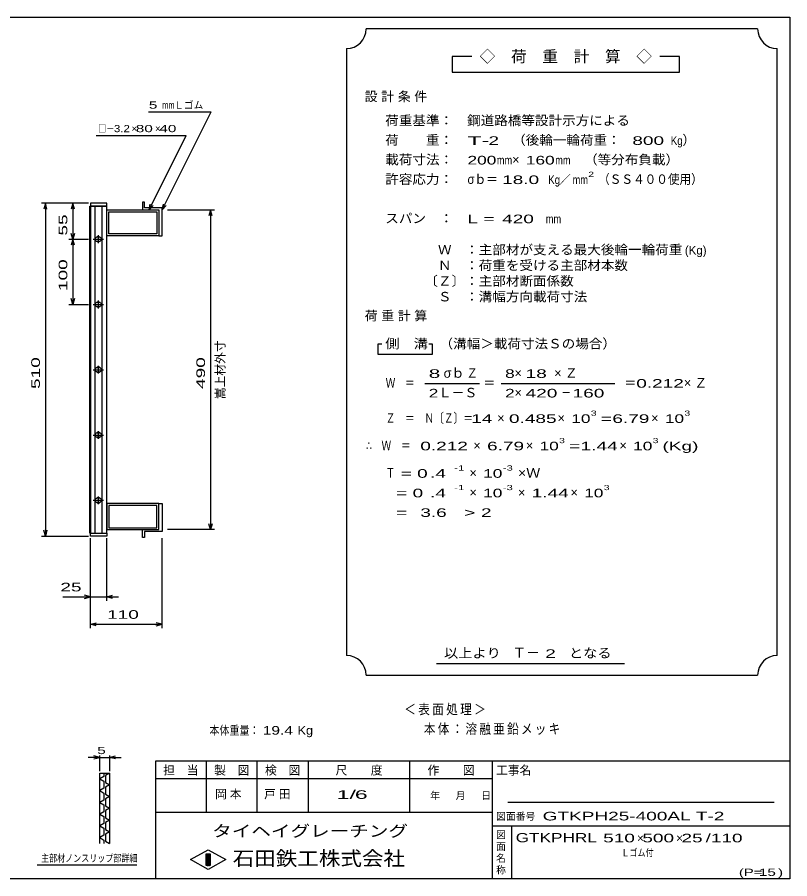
# Model space of a CAD drawing. Units: millimetres, scale not verified. Extents: x -1092 to 1039, y -770 to 632.
# Drawn here: x -145 to 1039, y -688 to 632 of the extents above; entities that cross this region are included whole.
import ezdxf
from ezdxf.enums import TextEntityAlignment as Align

# ---------------------------------------------------------------- set-up
doc = ezdxf.new("R2010")
doc.units = ezdxf.units.MM
doc.header["$LTSCALE"] = 6
for name, color, linetype, lineweight in [('0_2', 150, 'Continuous', 25), ('16', 3, 'Continuous', 25), ('22', 4, 'Continuous', 25), ('24', 2, 'Continuous', 25), ('32', 4, 'Continuous', 25)]:
    doc.layers.add(name, color=color, linetype=linetype, lineweight=lineweight)
doc.styles.add('ベクトル', font='')
doc.styles.get('ベクトル').set_extended_font_data('ベクトル')

msp = doc.modelspace()

# ---------------------------------------------------------------- linework, layer by layer
at = {"layer": '0_2'}
for p, q in [((-1037.4, 632.1), (1038.6, 632.1)), ((1038.6, 632.1), (1038.6, -687.9)), ((1038.6, -507.9), (66.6, -507.9)), ((66.6, -507.9), (66.6, -687.9)), ((144.6, -507.9), (144.6, -585.9)), ((222.6, -585.9), (222.6, -507.9)), ((300.6, -507.9), (300.6, -585.9)), ((456.6, -585.9), (456.6, -507.9)), ((582.6, -507.9), (582.6, -687.9)), ((582.6, -534.9), (66.6, -534.9)), ((1014.6, -570.9), (606.6, -570.9)), ((66.6, -585.9), (582.6, -585.9)), ((582.6, -606.9), (1038.6, -606.9)), ((612.6, -687.9), (612.6, -606.9)), ((120.6, -658.5), (147.6, -643.5)), ((147.6, -643.5), (174.6, -658.5)), ((147.6, -673.5), (120.6, -658.5)), ((144.6, -649.5), (150.6, -649.5)), ((144.6, -667.5), (144.6, -649.5)), ((144.6, -649.5), (145.8, -649.5)), ((145.8, -649.5), (145.8, -667.5)), ((147, -667.5), (147, -649.5)), ((147, -649.5), (148.2, -649.5)), ((174.6, -658.5), (147.6, -673.5)), ((148.2, -649.5), (148.2, -667.5)), ((149.4, -667.5), (149.4, -649.5)), ((149.4, -649.5), (150.6, -649.5)), ((150.6, -649.5), (150.6, -667.5)), ((150.6, -649.5), (150.6, -667.5)), ((150.6, -667.5), (144.6, -667.5)), ((145.8, -667.5), (147, -667.5)), ((148.2, -667.5), (149.4, -667.5)), ((1038.6, -687.9), (-1037.4, -687.9))]:
    msp.add_line(p, q, dxfattribs=at)
at = {"layer": '16'}
for p, q in [((-8, 347), (-33, 347)), ((-33, 347), (-33, 342.5)), ((-8, 342.5), (-8, 347)), ((50, 349), (47, 349)), ((47, 349), (47, 337)), ((50, 340), (50, 349)), ((-33.7, -158.5), (-33.7, 342.5)), ((-33.7, 342.5), (-33, 342.5)), ((-33, 342.5), (-8, 342.5)), ((-33, 342.5), (-33, -158.5)), ((-8, 342.5), (-33, 342.5)), ((-26, 342.5), (-26, -158.5)), ((-15, -158.5), (-15, 342.5)), ((-8, -158.5), (-8, 342.5)), ((-8, 337), (72, 337)), ((-8, 297), (-8, 337)), ((-5, 334), (69, 334)), ((-5, 300), (-5, 334)), ((47, 337), (72, 337)), ((77, 340), (50, 340)), ((69, 334), (69, 300)), ((72, 337), (72, 297)), ((72, 337), (72, 297)), ((77, 297), (77, 340)), ((-29, 292), (-13, 292)), ((-19, 295), (-23, 295)), ((-21, 298), (-21, 286)), ((72, 297), (-8, 297)), ((69, 300), (-5, 300)), ((72, 297), (77, 297)), ((-23, 289), (-19, 289)), ((-21, 198), (-21, 186)), ((-29, 192), (-13, 192)), ((-19, 195), (-23, 195)), ((-23, 189), (-19, 189)), ((-19, 95), (-23, 95)), ((-21, 98), (-21, 86)), ((-29, 92), (-13, 92)), ((-23, 89), (-19, 89)), ((-29, -8), (-13, -8)), ((-19, -5), (-23, -5)), ((-23, -11), (-19, -11)), ((-21, -2), (-21, -14)), ((-19, -105), (-23, -105)), ((-21, -102), (-21, -114)), ((-29, -108), (-13, -108)), ((-23, -111), (-19, -111)), ((72, -113), (-8, -113)), ((-8, -113), (-8, -153)), ((69, -116), (-5, -116)), ((-5, -116), (-5, -150)), ((69, -150), (69, -116)), ((72, -153), (72, -113)), ((72, -113), (77, -113)), ((72, -153), (72, -113)), ((77, -113), (77, -156)), ((-8, -153), (72, -153)), ((-5, -150), (69, -150)), ((47, -165), (47, -153)), ((47, -153), (72, -153)), ((77, -156), (50, -156)), ((50, -156), (50, -165)), ((-33, -158.5), (-33.7, -158.5)), ((-33, -158.5), (-8, -158.5)), ((-33, -163), (-33, -158.5)), ((-33, -158.5), (-8, -158.5)), ((-8, -163), (-33, -163)), ((-8, -158.5), (-8, -163)), ((50, -165), (47, -165))]:
    msp.add_line(p, q, dxfattribs=at)
for centre, radius, start, end in [((-23, 292), 3, 90, 270), ((-21, 292), 4, 46.6, 133.4), ((-19, 292), 3, 270, 90), ((-21, 292), 4, 226.6, 313.4), ((-23, 192), 3, 90, 270), ((-21, 192), 4, 46.6, 133.4), ((-21, 192), 4, 226.6, 313.4), ((-19, 192), 3, 270, 90), ((-23, 92), 3, 90, 270), ((-21, 92), 4, 46.6, 133.4), ((-19, 92), 3, 270, 90), ((-21, 92), 4, 226.6, 313.4), ((-23, -8), 3, 90, 270), ((-21, -8), 4, 46.6, 133.4), ((-21, -8), 4, 226.6, 313.4), ((-19, -8), 3, 270, 90), ((-23, -108), 3, 90, 270), ((-21, -108), 4, 46.6, 133.4), ((-19, -108), 3, 270, 90), ((-21, -108), 4, 226.6, 313.4)]:
    msp.add_arc(centre, radius, start, end, dxfattribs=at)
at = {"layer": '22'}
for p, q in [((56, 487), (152, 487)), ((77, 337), (152, 487)), ((-24, 451), (114, 451)), ((57, 337), (114, 451)), ((-36, 347), (-108, 347)), ((-102, 347), (-104.4, 338)), ((-99.6, 338), (-102, 347)), ((-102, 347), (-102, -163)), ((-36, 347), (-66, 347)), ((-60, 347), (-62.4, 338)), ((-57.6, 338), (-60, 347)), ((-60, 347), (-60, 292)), ((57, 337), (58.8, 345.8)), ((57, 337), (63, 343.6)), ((77, 337), (78.8, 345.8)), ((77, 337), (83, 343.6)), ((85, 337), (157, 337)), ((151, 337), (148.6, 328)), ((153.4, 328), (151, 337)), ((151, 337), (151, -153)), ((-66, 292), (-36, 292)), ((-60, 292), (-62.4, 301)), ((-60, 292), (-62.4, 283)), ((-57.6, 301), (-60, 292)), ((-57.6, 283), (-60, 292)), ((-60, 292), (-60, 192)), ((-60, 192), (-62.4, 201)), ((-57.6, 201), (-60, 192)), ((-66, 192), (-36, 192)), ((151, -153), (148.6, -144)), ((153.4, -144), (151, -153)), ((-102, -163), (-104.4, -154)), ((-99.6, -154), (-102, -163)), ((157, -153), (85, -153)), ((-108, -163), (-36, -163)), ((-33, -262), (-33, -166)), ((-33, -304), (-33, -166)), ((-8, -262), (-8, -166)), ((77, -304), (77, -166)), ((-75, -256), (-33, -256)), ((-33, -256), (-42, -253.6)), ((-42, -258.4), (-33, -256)), ((-33, -256), (-8, -256)), ((-8, -256), (1, -253.6)), ((1, -258.4), (-8, -256)), ((-8, -256), (10, -256)), ((-33, -298), (-24, -295.6)), ((-24, -300.4), (-33, -298)), ((-33, -298), (77, -298)), ((77, -298), (68, -295.6)), ((68, -300.4), (77, -298))]:
    msp.add_line(p, q, dxfattribs=at)
at = {"layer": '24', "color": 4}
for p, q in [((989.4, 614.1), (389.4, 614.1)), ((359.4, 584.1), (359.4, -345.9)), ((1019.4, -345.9), (1019.4, 584.1)), ((551.4, 572.1), (521.4, 572.1)), ((521.4, 572.1), (521.4, 548.1)), ((869.4, 572.1), (839.4, 572.1)), ((869.4, 548.1), (869.4, 572.1)), ((521.4, 548.1), (869.4, 548.1)), ((413.4, 131.1), (407.4, 131.1)), ((407.4, 131.1), (407.4, 116.1)), ((491.4, 131.1), (485.4, 131.1)), ((491.4, 116.1), (491.4, 131.1)), ((407.4, 116.1), (491.4, 116.1)), ((479.4, 71.1), (563.4, 71.1)), ((596.4, 71.1), (770.4, 71.1)), ((497.4, -357.9), (785.4, -357.9)), ((389.4, -375.9), (989.4, -375.9))]:
    msp.add_line(p, q, dxfattribs=at)
for centre, start, end in [((359.4, 614.1), 270, 0), ((1019.4, 614.1), 180, 270), ((359.4, -375.9), 0, 90), ((1019.4, -375.9), 90, 180)]:
    msp.add_arc(centre, 30, start, end, dxfattribs=at)
at = {"layer": '32'}
for p, q in [((-18.6, -501.9), (-27.6, -499.5)), ((-18.6, -522.9), (-18.6, -498.9)), ((-3.6, -498.9), (-3.6, -522.9)), ((-3.6, -501.9), (5.4, -499.5)), ((-18.6, -501.9), (-36.6, -501.9)), ((-27.6, -504.3), (-18.6, -501.9)), ((-18.6, -501.9), (-3.6, -501.9)), ((5.4, -504.3), (-3.6, -501.9)), ((-3.6, -501.9), (14.4, -501.9)), ((-18.6, -525.9), (-3.6, -525.9)), ((-18.6, -633.9), (-18.6, -525.9)), ((-12.6, -525.9), (-12.6, -531.3)), ((-3.6, -525.9), (-9.6, -529.5)), ((-3.6, -525.9), (-3.6, -633.9)), ((-12.6, -531.3), (-18.6, -534.9)), ((-18.6, -534.9), (-12.6, -538.5)), ((-12.6, -538.5), (-12.6, -549.3)), ((-9.6, -529.5), (-9.6, -540.3)), ((-9.6, -540.3), (-3.6, -543.9)), ((-12.6, -549.3), (-18.6, -552.9)), ((-18.6, -552.9), (-12.6, -556.5)), ((-3.6, -543.9), (-9.6, -547.5)), ((-9.6, -547.5), (-9.6, -558.3)), ((-12.6, -567.3), (-18.6, -570.9)), ((-12.6, -556.5), (-12.6, -567.3)), ((-9.6, -558.3), (-3.6, -561.9)), ((-3.6, -561.9), (-9.6, -565.5)), ((-9.6, -565.5), (-9.6, -576.3)), ((-18.6, -570.9), (-12.6, -574.5)), ((-12.6, -574.5), (-12.6, -585.3)), ((-9.6, -576.3), (-3.6, -579.9)), ((-3.6, -579.9), (-9.6, -583.5)), ((-12.6, -585.3), (-18.6, -588.9)), ((-18.6, -588.9), (-12.6, -592.5)), ((-12.6, -592.5), (-12.6, -603.3)), ((-9.6, -583.5), (-9.6, -594.3)), ((-12.6, -603.3), (-18.6, -606.9)), ((-18.6, -606.9), (-12.6, -610.5)), ((-9.6, -594.3), (-3.6, -597.9)), ((-3.6, -597.9), (-9.6, -601.5)), ((-9.6, -601.5), (-9.6, -612.3)), ((-12.6, -610.5), (-12.6, -621.3)), ((-9.6, -612.3), (-3.6, -615.9)), ((-3.6, -615.9), (-9.6, -619.5)), ((-9.6, -619.5), (-9.6, -630.3)), ((-12.6, -621.3), (-18.6, -624.9)), ((-18.6, -624.9), (-12.6, -628.5)), ((-12.6, -628.5), (-12.6, -633.9)), ((-9.6, -630.3), (-3.6, -633.9)), ((38.4, -666.9), (-114.6, -666.9))]:
    msp.add_line(p, q, dxfattribs=at)

# ---------------------------------------------------------------- texts
at = {"layer": '0_2', "style": 'ベクトル'}
for s, height, p in [('担\u3000当', 13.2, (78.6, -521.7)), ('製\u3000図', 13.2, (156.6, -521.7)), ('検\u3000図', 13.2, (234.6, -521.7)), ('尺\u3000\u3000度', 13.2, (342.6, -521.7)), ('作\u3000\u3000図', 13.2, (483.6, -521.7)), ('工事名', 13.2, (588.6, -521.7)), ('年', 11, (487.8, -560.4)), ('月', 11, (526.8, -560.4)), ('日', 11, (565.8, -560.4)), ('図面番号', 11, (588.6, -592.2)), ('図', 11, (588.6, -620.4)), ('面', 11, (588.6, -638.4)), ('名', 11, (588.6, -656.4)), ('称', 11, (588.6, -674.4))]:
    msp.add_text(s, height=height, dxfattribs=at).set_placement(p, align=Align.MIDDLE_LEFT)
at = {"layer": '0_2', "color": 222, "style": 'ベクトル'}
for s, height, width, p in [('タイヘイグレーチング', 17.6, 1.25, (153.6, -614.7)), ('石田鉄工株式会社', 21.99, 1.1, (185.1, -656.7))]:
    msp.add_text(s, height=height, dxfattribs=dict(at, width=width)).set_placement(p, align=Align.MIDDLE_LEFT)
at = {"layer": '22', "color": 2, "style": 'ベクトル'}
for s, height, width, p in [(' 5 ', 11, 1.6, (50, 497.5)), ('mm', 11, 0.75, (77, 497.5)), ('□－', 11, 0.8, (-21, 461.5)), ('3.2', 11, 1.2, (3, 461.5)), (' 80 ', 11, 1.6, (30, 461.5)), (' 40 ', 11, 1.6, (66, 461.5)), (' 25 ', 13.2, 1.65, (-87, -241)), (' 110 ', 13.2, 1.65, (-15.5, -283)), ('本体重量：', 13.2, 0.85, (149.4, -460.5)), (' 19.4', 13.2, 1.35, (224.4, -460.5)), ('Kg', 13.2, 1.1, (284.4, -460.5)), ('1/', 13.2, 2, (344.4, -558.9)), (' 6 ', 13.2, 2, (362.4, -558.9)), ('GTKPH25-400AL T-2            ', 13.2, 1.65, (660, -591.9)), ('GTKPHRL', 14.08, 1.4, (618.6, -624.9)), (' 510 ', 13.2, 1.65, (744.6, -625.5)), (' 500 ', 13.2, 1.65, (804.6, -625.5)), (' 25 ', 13.2, 1.65, (864.6, -625.5)), ('/', 13.2, 1.65, (909.6, -625.5)), (' 110 ', 13.2, 1.65, (909.6, -625.5)), ('Ｌゴム付', 11, 0.8, (780.6, -648)), ('(P=', 11, 1.55, (960.6, -678)), (' 15 ', 11, 1.6, (984.6, -678)), (')', 11, 1.6, (1020.6, -678))]:
    msp.add_text(s, height=height, dxfattribs=dict(at, width=width)).set_placement(p, align=Align.MIDDLE_LEFT)
for s, height, p in [('Ｌゴム', 11, (95, 497.5)), ('×', 11, (30, 461.5)), ('×', 11, (66, 461.5)), ('×', 13.2, (804.6, -625.5)), ('×', 13.2, (864.6, -625.5))]:
    msp.add_text(s, height=height, dxfattribs=at).set_placement(p, align=Align.MIDDLE_LEFT)
at = {"layer": '22', "color": 2, "style": 'ベクトル', "width": 1.65}
for s, p in [(' 55 ', (-75, 289.5)), (' 100 ', (-75, 204.5)), (' 510 ', (-117, 54.5)), (' 490', (136, 54.5))]:
    msp.add_text(s, height=13.2, rotation=90, dxfattribs=at).set_placement(p, align=Align.MIDDLE_LEFT)
at = {"layer": '22', "color": 2, "style": 'ベクトル'}
msp.add_text('嵩上材外寸', height=13.2, rotation=90, dxfattribs=at).set_placement((166, 47), align=Align.MIDDLE_LEFT)
at = {"layer": '22', "color": 2, "attachment_point": 4, "style": 'ベクトル'}
for s, insert, char_height in [('\\T1.2;\\W0.85;＜表面処理＞', (447.9, -429), 15.4), ('\\T1.19;\\W0.85;本体：溶融亜鉛メッキ', (477.9, -459), 15.4), ('\\T1.25;岡本\u3000', (158.1, -558.9), 13.2), ('\\T1.25;戸田\u3000', (233.1, -558.9), 13.2)]:
    msp.add_mtext(s, dxfattribs=dict(at, insert=insert, char_height=char_height))
at = {"layer": '24', "style": 'ベクトル'}
for s, height, p in [('◇\u3000荷\u3000重\u3000計\u3000算\u3000◇', 17.6, (563.4, 572.1)), ('）', 14.5, (874.2, 444)), ('×', 14.5, (613.2, 414)), ('／', 13.2, (684.9, 383.1)), ('(Kg)', 13.2, (877.8, 275.1)), ('σｂ', 14.52, (508.2, 87)), ('×', 14.5, (616.8, 87)), ('Ｌ－Ｓ', 14.52, (500.4, 57)), ('×', 14.5, (616.8, 57)), ('×', 14.5, (590.4, 18)), ('×', 14.5, (682.8, 18)), ('×', 14.5, (826.2, 18)), ('×', 14.5, (553.8, -24)), ('×', 14.5, (634.2, -24)), ('×', 14.5, (777.6, -24)), ('×', 14.5, (547.8, -66)), ('×', 14.5, (547.8, -96)), ('×', 14.5, (622.2, -96)), ('×', 14.5, (702.6, -96)), ('Ｔ－', 15.4, (613.8, -341.4))]:
    msp.add_text(s, height=height, dxfattribs=at).set_placement(p, align=Align.MIDDLE_LEFT)
for s, height, width, p in [('荷重基準：\u3000', 14.52, 1.05, (418.8, 474)), ('鋼道路橋等設計示方による', 14.52, 1.05, (544.2, 474)), ('荷\u3000\u3000重：\u3000', 14.52, 1.05, (418.8, 444)), ('T-', 13.2, 2, (544.8, 443.1)), (' 2 ', 13.2, 1.65, (568.8, 443.1)), ('（後輪一輪荷重：', 14.52, 1.05, (613.2, 444)), ('  800', 13.2, 1.65, (781.2, 443.1)), ('Kg', 13.2, 0.85, (856.2, 443.1)), ('載荷寸法：\u3000', 14.52, 1.05, (418.8, 414)), ('\u3000（等分布負載）', 14.52, 1.05, (702.6, 414)), ('200', 13.2, 1.5, (544.8, 413.1)), ('mm', 13.2, 0.8, (589.8, 413.1)), ('160', 13.2, 1.5, (634.2, 413.1)), ('mm', 13.2, 0.8, (679.2, 413.1)), ('許容応力：\u3000', 14.52, 1.05, (418.8, 384)), ('σｂ＝', 14.52, 0.9, (544.8, 384)), (' 18.0', 13.2, 1.65, (589.8, 383.1)), ('Kg', 13.2, 0.85, (668.4, 383.1)), ('mm', 13.2, 0.8, (705.9, 383.1)), ('2', 7.92, 1.5, (729.9, 391.5)), ('（ＳＳ４００使用）', 14.52, 0.9, (744.9, 384)), ('スパン\u3000：\u3000', 14.52, 1.05, (418.8, 324)), ('L =', 13.2, 1.65, (544.8, 323.1)), (' 420 ', 13.2, 1.65, (589.8, 323.1)), ('mm', 13.2, 0.8, (664.8, 323.1)), ('\u3000Ｗ\u3000：主部材が支える最大後輪一輪荷重', 14.52, 1.05, (478.8, 276)), ('\u3000Ｎ\u3000：荷重を受ける主部材本数', 14.52, 1.05, (478.8, 252)), ('〔Ｚ〕：主部材断面係数', 14.52, 1.05, (478.8, 228)), ('\u3000Ｓ\u3000：溝幅方向載荷寸法', 14.52, 1.05, (478.8, 204)), ('側\u3000溝', 14.52, 1.1, (418.8, 132)), ('\u3000（溝幅＞載荷寸法Ｓの場合）', 14.52, 1.05, (481.2, 132)), ('8', 13.2, 1.8, (485.4, 86.1)), ('Ｚ', 14.5, 0.9, (543, 87)), ('8', 13.2, 1.5, (602.4, 86.1)), (' 18 ', 13.2, 1.65, (625.8, 86.1)), ('Ｗ\u3000＝', 14.52, 0.75, (419.4, 72)), ('＝', 14.5, 0.9, (569.4, 72)), ('＝', 14.5, 0.9, (785.4, 72)), ('0.212', 13.2, 1.65, (803.4, 71.1)), ('2', 13.2, 1.5, (485.4, 56.1)), ('2', 13.2, 1.5, (602.4, 56.1)), (' 420 ', 13.2, 1.65, (625.8, 56.1)), ('－', 14.5, 0.75, (688.8, 57)), (' 160 ', 13.2, 1.65, (697.8, 56.1)), ('Ｚ\u3000＝\u3000Ｎ〔Ｚ〕＝', 14.52, 0.75, (419.4, 18)), ('3', 7.92, 1.5, (733.8, 25.5)), ('3', 7.92, 1.5, (877.2, 25.5)), (' 14 ', 13.2, 1.65, (542.4, 17.1)), ('0.485', 13.2, 1.65, (608.4, 17.1)), ('10', 13.2, 1.5, (703.8, 17.1)), ('=', 13.2, 1.7, (748.8, 17.1)), ('6.79', 13.2, 1.65, (766.8, 17.1)), ('10', 13.2, 1.5, (847.2, 17.1)), ('3', 7.92, 1.5, (685.2, -16.5)), ('3', 7.92, 1.5, (828.6, -16.5)), ('∴\u3000Ｗ\u3000＝', 14.52, 0.75, (389.4, -24)), (' 0.212', 13.2, 1.65, (464.4, -24.9)), ('6.79', 13.2, 1.65, (574.8, -24.9)), ('10', 13.2, 1.5, (655.2, -24.9)), ('=', 13.2, 1.7, (700.2, -24.9)), ('1.44', 13.2, 1.65, (718.2, -24.9)), ('10', 13.2, 1.5, (798.6, -24.9)), ('(Kg)', 13.2, 1.65, (843.6, -24.9)), ('Ｔ', 14.5, 0.75, (419.4, -66)), (' = 0', 13.2, 1.65, (434.4, -66.9)), (' .4 ', 13.2, 1.65, (479.4, -66.9)), ('-1', 7.92, 1.65, (524.4, -58.5)), ('10', 13.2, 1.5, (568.8, -66.9)), ('-3', 7.92, 1.65, (598.8, -58.5)), ('×Ｗ', 14.52, 1.1, (622.2, -66)), ('  = 0', 13.2, 1.65, (419.4, -96.9)), (' .4 ', 13.2, 1.65, (479.4, -96.9)), ('-1', 7.92, 1.65, (524.4, -88.5)), ('10', 13.2, 1.5, (568.8, -96.9)), ('-3', 7.92, 1.65, (598.8, -88.5)), ('1.44', 13.2, 1.65, (643.2, -96.9)), ('10', 13.2, 1.5, (723.6, -96.9)), ('3', 7.92, 1.5, (753.6, -88.5)), ('  =', 13.2, 1.65, (419.4, -126.9)), (' 3.6', 13.2, 1.65, (464.4, -126.9)), ('>', 13.2, 1.7, (539.4, -126.9)), (' 2 ', 13.2, 1.65, (557.4, -126.9)), ('以上より\u3000', 14.52, 1.1, (508.8, -342)), (' 2 ', 13.2, 1.65, (655.8, -342.9)), ('となる', 14.52, 1.1, (700.2, -342))]:
    msp.add_text(s, height=height, dxfattribs=dict(at, width=width)).set_placement(p, align=Align.MIDDLE_LEFT)
at = {"layer": '24', "char_height": 14.52, "attachment_point": 4, "style": 'ベクトル'}
for s, insert in [('\\T1.28;設計条件', (387.3, 510)), ('\\T1.28;荷重計算', (387.3, 174)), ('\\T1.42;×Ｚ', (677.7, 87)), ('\\T1.42;×Ｚ', (876.3, 72))]:
    msp.add_mtext(s, dxfattribs=dict(at, insert=insert))
at = {"layer": '32', "color": 2, "style": 'ベクトル'}
for s, width, p in [(' 5 ', 1.6, (-29.1, -491.4)), ('主部材ノンスリップ部詳細', 0.8, (-108.6, -656.4))]:
    msp.add_text(s, height=11, dxfattribs=dict(at, width=width)).set_placement(p, align=Align.MIDDLE_LEFT)

doc.saveas('drawing.dxf')
